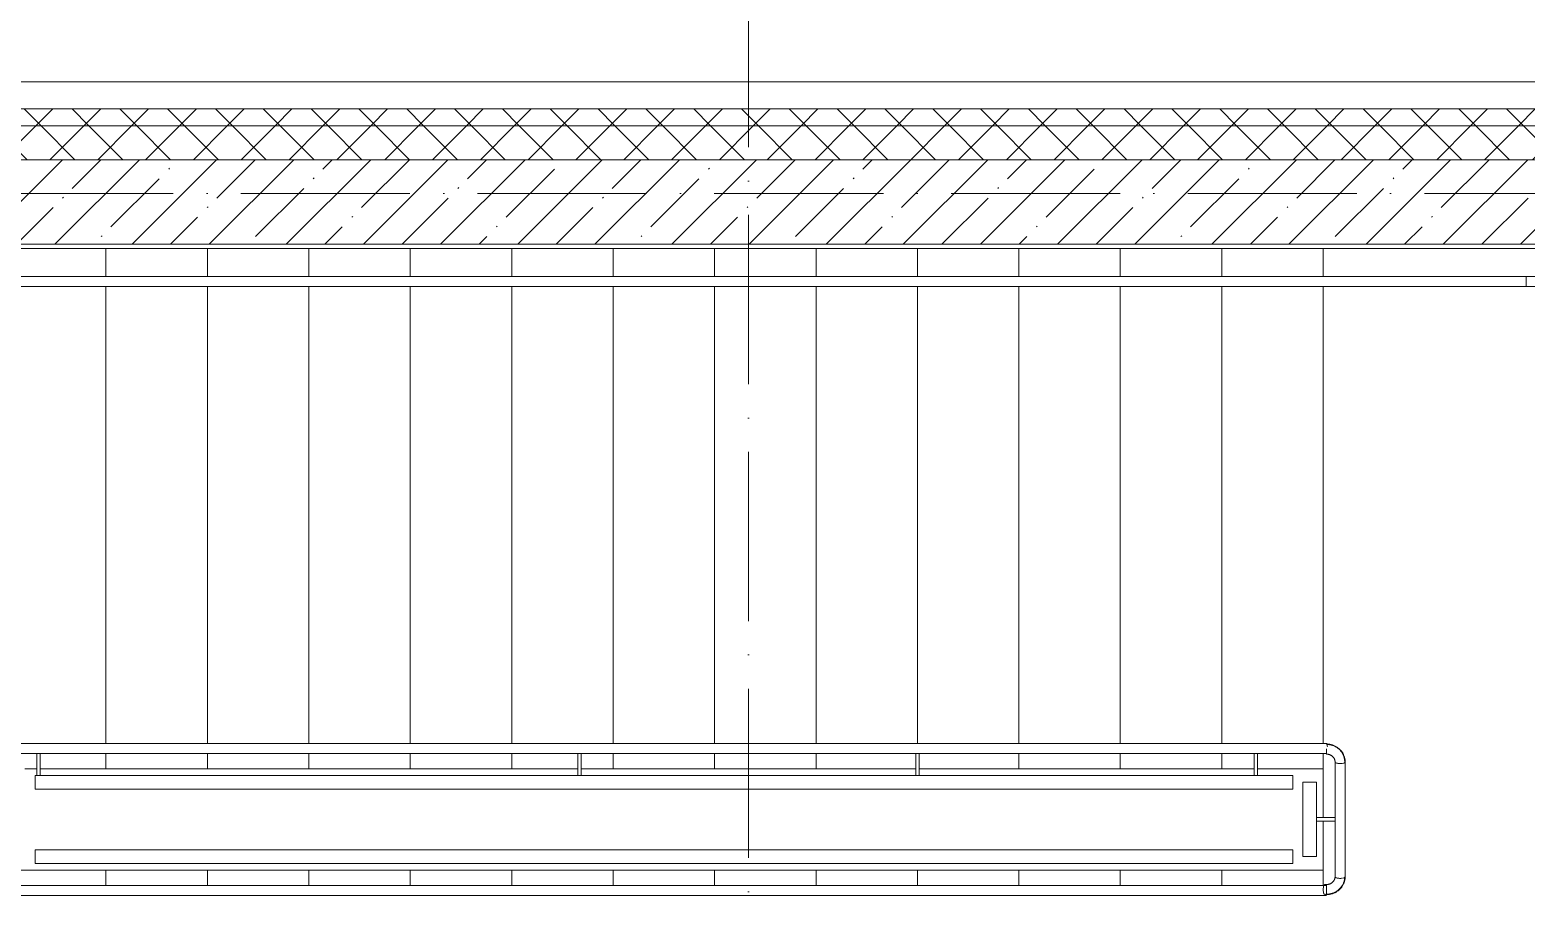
# Model space of a CAD drawing. Header units: millimetres. Extents: x -213536 to 1564669, y -45299 to 942238.
# Drawn here: x 450967 to 455392, y 472612 to 475169 of the extents above; entities that cross this region are included whole.
import ezdxf

# ---------------------------------------------------------------- set-up
doc = ezdxf.new("R2010")
doc.units = ezdxf.units.MM
doc.linetypes.add('50_200_ШТРИХ_1Т_ш5_п1_п1_', pattern=[700, 500, -100, 0, -100])
for name, color, linetype, lineweight in [('0-1', 7, 'Continuous', 5), ('0-2', 7, 'Continuous', 9), ('3) ЖБ 4м', 3, 'Continuous', 30), ('Контуры', 7, 'Continuous', 9), ('Линии подступенков', 7, 'Continuous', 9), ('Линии свеса', 7, 'Continuous', 9), ('Общие ребра', 7, 'Continuous', 9), ('Ограждение', 7, 'Continuous', 9), ('Оси-2', 7, '50_200_ШТРИХ_1Т_ш5_п1_п1_', 9), ('Стены-1', 7, 'Continuous', 13), ('Штриховка разреза-1', 7, 'Continuous', 9)]:
    doc.layers.add(name, color=color, linetype=linetype, lineweight=lineweight)
doc.layers.get('0-2').off()
pattern_1 = [(45, (0, 0), (-70.71068, 70.71068), []), (135, (0, 0), (-70.71068, -70.71068), [])]

# ---------------------------------------------------------------- blocks, each defined once
blk = doc.blocks.new('Ось 3 этаж')
at = {"layer": 'Оси-2'}
for p, q in [((453092.1, 423014.8), (453092.1, 477896.8)), ((459092.1, 474685.4), (428373.3, 474685.4))]:
    blk.add_line(p, q, dxfattribs=at)
blk = doc.blocks.new('О_Элемент ограждения_Обод_Труба_ГОСТ 8645-68 - О_Элемент ограждения_Обод_Труба_ГОСТ 8645-68-32499150-АИ2_03_План отделки стен 3-го этажа _Часть 2_')
at = {"layer": 'Ограждение'}
for p, q in [((-3720, -20), (-3720, 20)), ((-3720, 20), (0, 20)), ((0, 20), (0, -20)), ((0, -20), (-3720, -20))]:
    blk.add_line(p, q, dxfattribs=at)
blk = doc.blocks.new('О_Элемент поручня_Маршевый_Труба_ГОСТ 8732-78 - О_Элемент поручня_Маршевый_Труба_ГОСТ 8732-78-32499151-АИ2_03_План отделки стен 3-го этажа _Часть 2_')
at = {"layer": 'Ограждение'}
for p, q in [((-9.9, 30), (-3926, 30)), ((-3926, 0), (-9.9, 0))]:
    blk.add_line(p, q, dxfattribs=at)
at = {"layer": 'Ограждение', "flags": 128}
for points in [[(-3928, 27.3), (-3927.2, 29), (-3926.4, 29.9), (-3925.5, 29.9), (-3924.7, 29), (-3923.9, 27.3), (-3923.3, 24.9)], [(-3924.8, 27.6), (-3925.6, 28.4), (-3926.3, 28.4), (-3927.1, 27.6)], [(-6.3, 15), (-6.4, 18.3), (-6.7, 21.5), (-7.1, 24.4), (-7.7, 26.7), (-8.3, 28.5), (-9.1, 29.6), (-9.9, 30)], [(-9.9, 0), (-9.1, 0.4), (-8.3, 1.5), (-7.7, 3.3), (-7.1, 5.6), (-6.7, 8.5), (-6.4, 11.7), (-6.3, 15)]]:
    blk.add_lwpolyline(points, dxfattribs=at)
blk = doc.blocks.new('О_Кронштейн_Форма Г_Круг_ГОСТ 2590-2006 - О_Кронштейн_Форма Г_Круг_ГОСТ 2590-2006-32499148-АИ2_03_План отделки стен 3-го этажа _Часть 2_')
at = {"layer": 'Ограждение'}
for p, q in [((23895.4, 47730), (23895.4, 47785)), ((23905.4, 47785), (23905.4, 47730))]:
    blk.add_line(p, q, dxfattribs=at)
at = {"layer": 'Ограждение', "flags": 128}
for points in [[(23895.4, 47785), (23895.4, 47786), (23895.4, 47787), (23895.4, 47788), (23895.4, 47789), (23895.4, 47790), (23895.4, 47790.9), (23895.4, 47791.9), (23895.4, 47792.9), (23895.4, 47793.8), (23895.4, 47794.7)], [(23905.4, 47795), (23905.4, 47794.1), (23905.4, 47793.1), (23905.4, 47792.2), (23905.4, 47791.2), (23905.4, 47790.2), (23905.4, 47789.2), (23905.4, 47788.3), (23905.4, 47787.3), (23905.4, 47786.3), (23905.4, 47785.3), (23905.4, 47785)]]:
    blk.add_lwpolyline(points, dxfattribs=at)
blk = doc.blocks.new('О_Элемент поручня_Маршевый_Труба_ГОСТ 8732-78 - О_Элемент поручня_Маршевый_Труба_ГОСТ 8732-78-V82-АИ2_03_План отделки стен 3-го этажа _Часть 2_')
at = {"layer": 'Ограждение'}
for p, q in [((-9.9, 30), (-3926, 30)), ((-3926, 0), (-9.9, 0)), ((-9.9, 0), (-9.1, 0.4))]:
    blk.add_line(p, q, dxfattribs=at)
at = {"layer": 'Ограждение', "flags": 128}
for points in [[(-3929.5, 15), (-3929.4, 18.6), (-3929.1, 22), (-3928.6, 24.9), (-3928, 27.3), (-3927.2, 29), (-3926.4, 29.9), (-3925.5, 29.9), (-3924.7, 29), (-3923.9, 27.3), (-3923.3, 24.9), (-3922.8, 22), (-3922.5, 18.6), (-3922.4, 15)], [(-3926, 0), (-3926.7, 0.4), (-3927.5, 1.5), (-3928.2, 3.3), (-3928.7, 5.6), (-3929.1, 8.5), (-3929.4, 11.7), (-3929.5, 15)], [(-3922.8, 15), (-3922.9, 18.2), (-3923.1, 21.3), (-3923.6, 24), (-3924.1, 26.1), (-3924.8, 27.6), (-3925.6, 28.4), (-3926.3, 28.4), (-3927.1, 27.6), (-3927.8, 26.1), (-3928.3, 24), (-3928.8, 21.3), (-3929.1, 18.2), (-3929.1, 15)], [(-3929.1, 15), (-3929.1, 11.8), (-3928.8, 8.7), (-3928.3, 6), (-3927.8, 3.9), (-3927.1, 2.4), (-3926.3, 1.6), (-3925.6, 1.6), (-3924.8, 2.4), (-3924.1, 3.9), (-3923.6, 6), (-3923.1, 8.7), (-3922.9, 11.8), (-3922.8, 15)], [(-3922.4, 15), (-3922.5, 11.7), (-3922.8, 8.5), (-3923.2, 5.6), (-3923.7, 3.3), (-3924.4, 1.5), (-3925.2, 0.4), (-3926, 0)], [(-6.5, 20.1), (-6.7, 21.5), (-7.1, 24.4), (-7.7, 26.7), (-8.3, 28.5), (-9.1, 29.6), (-9.9, 30)]]:
    blk.add_lwpolyline(points, dxfattribs=at)
blk = doc.blocks.new('О_Элемент ограждения_Обод_Труба_ГОСТ 8645-68 - О_Элемент ограждения_Обод_Труба_ГОСТ 8645-68-32499130-АИ2_03_План отделки стен 3-го этажа _Часть 2_')
at = {"layer": 'Ограждение'}
for p, q in [((-220, 20), (0, 20)), ((-220, -20), (-220, 20)), ((0, 20), (0, -20)), ((0, -20), (-220, -20))]:
    blk.add_line(p, q, dxfattribs=at)
blk = doc.blocks.new('О_Элемент поручня_Торцевой_Труба_ГОСТ 8732-78 - О_Элемент поручня_Торцевой_Труба_ГОСТ 8732-78-32499133-АИ2_03_План отделки стен 3-го этажа _Часть 2_')
at = {"layer": 'Ограждение'}
for p, q in [((-4.8, 0), (-344.3, 0)), ((-344.3, -30), (-4.8, -30))]:
    blk.add_line(p, q, dxfattribs=at)
for centre, start_param, end_param in [((-344.3, -15), 4.712389, 6.283185), ((-344.3, -15), 3.926991, 4.18879), ((-4.8, -15), 6.021386, 6.283185), ((-4.8, -15), 3.141593, 3.665191), ((-4.8, -15), 3.711416, 3.857665), ((-4.8, -15), 4.712389, 4.962091), ((-4.8, -15), 4.47507, 4.712387)]:
    blk.add_ellipse(centre, major_axis=(0, 15), ratio=0.317305, start_param=start_param, end_param=end_param, dxfattribs=at)
blk = doc.blocks.new('О_Элемент поручня_Загиб_Труба_ГОСТ 8732-78 - О_Элемент поручня_Загиб_Труба_ГОСТ 8732-78-32499134-АИ2_03_План отделки стен 3-го этажа _Часть 2_')
at = {"layer": 'Ограждение'}
for p, q in [((24110, 47377.7), (24110, 47407.7)), ((24110, 47407.7), (24110, 47407.2)), ((24110, 47378.3), (24110, 47377.7))]:
    blk.add_line(p, q, dxfattribs=at)
at = {"layer": 'Ограждение', "flags": 128}
for points in [[(24110, 47377.7), (24112.2, 47377.8), (24114.3, 47377.9), (24116.5, 47378.1), (24118.6, 47378.4), (24120.8, 47378.8), (24122.9, 47379.2), (24125, 47379.8), (24127.1, 47380.4), (24129.1, 47381.1), (24131.2, 47381.8), (24133.2, 47382.7), (24135.1, 47383.6), (24137, 47384.6), (24138.9, 47385.6), (24140.7, 47386.8), (24142.5, 47388), (24144.3, 47389.3), (24146, 47390.6), (24147.6, 47392), (24149.2, 47393.5), (24150.7, 47395.1), (24152.1, 47396.7), (24153.5, 47398.3), (24154.8, 47400), (24156.1, 47401.8), (24157.3, 47403.6), (24158.3, 47405.4), (24159.4, 47407.3), (24160.3, 47409.3), (24161.2, 47411.2), (24161.9, 47413.3), (24162.6, 47415.3), (24163.2, 47417.4), (24163.7, 47419.4), (24164.2, 47421.5), (24164.5, 47423.7), (24164.8, 47425.8), (24164.9, 47428), (24165, 47430.1), (24165, 47430.7)], [(24135, 47430.7), (24135, 47429.8), (24134.9, 47428.9), (24134.8, 47428), (24134.7, 47427.2), (24134.5, 47426.3), (24134.3, 47425.4), (24134.1, 47424.6), (24133.8, 47423.7), (24133.5, 47422.9), (24133.1, 47422), (24132.8, 47421.2), (24132.3, 47420.4), (24131.9, 47419.6), (24131.4, 47418.8), (24130.8, 47418), (24130.3, 47417.3), (24129.7, 47416.6), (24129.1, 47415.9), (24128.4, 47415.2), (24127.7, 47414.5), (24127, 47413.9), (24126.2, 47413.2), (24125.5, 47412.7), (24124.6, 47412.1), (24123.8, 47411.6), (24123, 47411.1), (24122.1, 47410.6), (24121.2, 47410.2), (24120.2, 47409.8), (24119.3, 47409.4), (24118.3, 47409.1), (24117.4, 47408.8), (24116.4, 47408.5), (24115.4, 47408.3), (24114.4, 47408.1), (24113.4, 47408), (24112.3, 47407.8), (24111.3, 47407.8), (24110.3, 47407.7), (24110, 47407.7)], [(24110, 47379.2), (24112.1, 47379.3), (24114.2, 47379.4), (24116.3, 47379.6), (24118.4, 47379.9), (24120.5, 47380.2), (24122.6, 47380.7), (24124.6, 47381.2), (24126.6, 47381.8), (24128.6, 47382.5), (24130.6, 47383.2), (24132.5, 47384), (24134.4, 47384.9), (24136.3, 47385.9), (24138.1, 47386.9), (24139.9, 47388), (24141.7, 47389.2), (24143.4, 47390.5), (24145, 47391.8), (24146.6, 47393.2), (24148.1, 47394.6), (24149.6, 47396.1), (24151, 47397.6), (24152.4, 47399.2), (24153.6, 47400.9), (24154.8, 47402.6), (24156, 47404.4), (24157, 47406.2), (24158, 47408), (24158.9, 47409.9), (24159.8, 47411.8), (24160.5, 47413.8), (24161.2, 47415.7), (24161.8, 47417.7), (24162.3, 47419.8), (24162.7, 47421.8), (24163, 47423.9), (24163.3, 47426), (24163.4, 47428), (24163.5, 47430.1), (24163.5, 47430.7)]]:
    blk.add_lwpolyline(points, dxfattribs=at)
at = {"layer": 'Ограждение'}
for start_param, end_param in [(3.141593, 3.292127), (3.765547, 4.380368), (4.475677, 4.712387), (4.712387, 5.211552), (5.32618, 5.960299), (6.121742, 6.283185)]:
    blk.add_ellipse((24150, 47430.7), major_axis=(15, 0), ratio=0.317305, start_param=start_param, end_param=end_param, dxfattribs=at)
blk = doc.blocks.new('О_Элемент поручня_Загиб_Труба_ГОСТ 8732-78 - О_Элемент поручня_Загиб_Труба_ГОСТ 8732-78-32499135-АИ2_03_План отделки стен 3-го этажа _Часть 2_')
at = {"layer": 'Ограждение'}
for p, q in [((24110, 47793.4), (24110, 47808.6)), ((24110, 47793.2), (24110, 47793.1))]:
    blk.add_line(p, q, dxfattribs=at)
at = {"layer": 'Ограждение', "flags": 128}
for points in [[(24165, 47770.2), (24165, 47772.3), (24164.8, 47774.5), (24164.6, 47776.6), (24164.3, 47778.8), (24163.9, 47780.9), (24163.4, 47783), (24162.8, 47785), (24162.1, 47787.1), (24161.4, 47789.1), (24160.5, 47791.1), (24159.6, 47793), (24158.6, 47794.9), (24157.6, 47796.8), (24156.4, 47798.6), (24155.2, 47800.4), (24153.9, 47802.1), (24152.5, 47803.8), (24151.1, 47805.4), (24149.6, 47807), (24148, 47808.4), (24146.4, 47809.9), (24144.7, 47811.2), (24143, 47812.5), (24141.2, 47813.8), (24139.4, 47814.9), (24137.5, 47816), (24135.6, 47817), (24133.7, 47818), (24131.7, 47818.8), (24129.7, 47819.6), (24127.6, 47820.3), (24125.6, 47821), (24123.5, 47821.5), (24121.4, 47822), (24119.2, 47822.4), (24117.1, 47822.7), (24114.9, 47822.9), (24112.8, 47823.1), (24110.6, 47823.1), (24110, 47823.1)], [(24163.5, 47770.2), (24163.5, 47772.3), (24163.3, 47774.4), (24163.1, 47776.4), (24162.8, 47778.5), (24162.4, 47780.6), (24161.9, 47782.6), (24161.4, 47784.6), (24160.7, 47786.6), (24160, 47788.5), (24159.2, 47790.5), (24158.3, 47792.4), (24157.3, 47794.2), (24156.3, 47796), (24155.2, 47797.8), (24154, 47799.5), (24152.7, 47801.2), (24151.4, 47802.8), (24150, 47804.4), (24148.5, 47805.9), (24147, 47807.3), (24145.4, 47808.7), (24143.8, 47810.1), (24142.1, 47811.3), (24140.4, 47812.5), (24138.6, 47813.7), (24136.8, 47814.7), (24135, 47815.7), (24133.1, 47816.6), (24131.1, 47817.5), (24129.2, 47818.2), (24127.2, 47818.9), (24125.2, 47819.5), (24123.1, 47820.1), (24121.1, 47820.5), (24119, 47820.9), (24116.9, 47821.2), (24114.8, 47821.4), (24112.7, 47821.6), (24110.6, 47821.6), (24110, 47821.6)], [(24110, 47793.1), (24111, 47793.1), (24112.1, 47793.1), (24113.1, 47793), (24114.1, 47792.8), (24115.1, 47792.6), (24116.1, 47792.4), (24117.1, 47792.2), (24118.1, 47791.9), (24119, 47791.6), (24120, 47791.2), (24120.9, 47790.8), (24121.8, 47790.4), (24122.7, 47789.9), (24123.6, 47789.4), (24124.4, 47788.9), (24125.2, 47788.4), (24126, 47787.8), (24126.8, 47787.2), (24127.5, 47786.6), (24128.2, 47785.9), (24128.9, 47785.2), (24129.5, 47784.5), (24130.1, 47783.8), (24130.7, 47783), (24131.2, 47782.3), (24131.7, 47781.5), (24132.2, 47780.7), (24132.6, 47779.9), (24133, 47779.1), (24133.4, 47778.3), (24133.7, 47777.4), (24134, 47776.6), (24134.3, 47775.7), (24134.5, 47774.8), (24134.7, 47774), (24134.8, 47773.1), (24134.9, 47772.2), (24135, 47771.3), (24135, 47770.4), (24135, 47770.2)]]:
    blk.add_lwpolyline(points, dxfattribs=at)
at = {"layer": 'Ограждение'}
for major_axis, start_param, end_param in [((15, 0), 3.365992, 3.590392), ((15, 0), 3.656115, 3.814791), ((15, 0), 4.26359, 4.449586), ((-15, 0), 1.346397, 1.570796), ((15, 0), 4.712389, 6.283185)]:
    blk.add_ellipse((24150, 47770.2), major_axis=major_axis, ratio=0.317305, start_param=start_param, end_param=end_param, dxfattribs=at)
blk = doc.blocks.new('О_Элемент поручня_Площадочный_Одноуровневый_ГОСТ 8732-78 - О_Элемент поручня_Площадочный_Одноуровневый_ГОСТ 8732-78 2-32499137-АИ2_03_План отделки стен 3-го этажа _Часть 2_')
at = {"layer": 'Ограждение'}
for p, q in [((9.9, -10), (4.9, -10)), ((6.1, -10.4), (4.9, -10)), ((4.9, -40), (9.9, -40)), ((5.5, -39.9), (6.7, -39)), ((9.9, -10.5), (9.9, -25)), ((9.9, -25), (9.9, -39.5))]:
    blk.add_line(p, q, dxfattribs=at)
at = {"layer": 'Ограждение', "flags": 128}
for points in [[(4.9, -10), (3.8, -10.4), (2.8, -11.5), (1.9, -13.3), (1.1, -15.6), (0.5, -18.5), (0.1, -21.7), (0, -25)], [(0, -25), (0.1, -28.6), (0.6, -32), (1.2, -34.9), (2.1, -37.3), (3.2, -39)]]:
    blk.add_lwpolyline(points, dxfattribs=at)
blk = doc.blocks.new('О_Кронштейн_Форма Г_Круг_ГОСТ 2590-2006 - О_Кронштейн_Форма Г_Круг_ГОСТ 2590-2006-32499129-АИ2_03_План отделки стен 3-го этажа _Часть 2_')
at = {"layer": 'Ограждение'}
for p, q in [((24125, 47605.4), (24080, 47605.4)), ((24080, 47595.4), (24125, 47595.4))]:
    blk.add_line(p, q, dxfattribs=at)
at = {"layer": 'Ограждение', "flags": 128}
for points in [[(24125, 47605.4), (24126, 47605.4), (24127, 47605.4), (24128, 47605.4), (24129, 47605.4), (24130, 47605.4), (24130.9, 47605.4), (24131.9, 47605.4), (24132.9, 47605.4), (24133.8, 47605.4), (24134.7, 47605.4)], [(24135, 47595.4), (24134.1, 47595.4), (24133.1, 47595.4), (24132.2, 47595.4), (24131.2, 47595.4), (24130.2, 47595.4), (24129.2, 47595.4), (24128.3, 47595.4), (24127.3, 47595.4), (24126.3, 47595.4), (24125.3, 47595.4), (24125, 47595.4)]]:
    blk.add_lwpolyline(points, dxfattribs=at)
blk = doc.blocks.new('О_Общий_Элемент поручня_Площадочный_Двухуровневый_С подрезкой_ГОСТ 8732-78 - О_Общий_Элемент поручня_Площадочный_Двухуровневый_С подрезкой_ГОСТ 8732-78-V279-АИ2_03_План отделки стен 3-го этажа _Часть 2_')
at = {"layer": 'Ограждение'}
for p, q in [((20, 40), (0, 40)), ((0, 10), (20, 10))]:
    blk.add_line(p, q, dxfattribs=at)
at = {"layer": 'Ограждение', "flags": 128}
for points in [[(20, 40), (21.8, 40), (23.6, 40), (25.4, 40), (27.2, 40), (28.9, 40), (30.7, 40), (32.4, 40), (34.2, 40), (35.9, 40), (37.5, 40), (39.2, 40), (40.8, 40), (42.4, 40), (43.9, 40), (45.4, 40)], [(65, 40), (65, 40), (64.9, 40), (64.7, 40), (64.4, 40), (64.1, 40), (63.7, 40), (63.2, 40), (62.7, 40), (62.1, 40), (61.4, 40), (60.7, 40), (59.9, 40), (59.1, 40), (58.1, 40), (57.1, 40), (56.1, 40), (55, 40), (53.8, 40), (52.6, 40), (51.4, 40), (50, 40), (48.7, 40), (47.3, 40), (45.8, 40), (44.3, 40), (42.8, 40), (41.2, 40), (39.6, 40), (38, 40), (36.3, 40), (34.6, 40), (32.9, 40), (31.2, 40), (29.4, 40), (27.6, 40), (25.9, 40), (24.1, 40), (22.3, 40), (20.5, 40), (20, 40)], [(20, 10), (21.8, 10), (23.6, 10), (25.4, 10), (27.2, 10), (28.9, 10), (30.7, 10), (32.4, 10), (34.2, 10), (35.9, 10), (37.5, 10), (39.2, 10), (40.8, 10), (42.4, 10), (43.9, 10), (45.4, 10), (46.9, 10), (48.3, 10), (49.7, 10), (51, 10), (52.3, 10), (53.5, 10), (54.7, 10), (55.8, 10), (56.9, 10), (57.9, 10), (58.8, 10), (59.7, 10), (60.5, 10), (61.3, 10), (61.9, 10), (62.6, 10), (63.1, 10), (63.6, 10), (64, 10), (64.3, 10), (64.6, 10), (64.8, 10), (64.9, 10), (65, 10), (65, 10)], [(65, 10), (65, 10), (64.9, 10), (64.7, 10), (64.4, 10), (64.1, 10), (63.7, 10), (63.2, 10), (62.7, 10), (62.1, 10), (61.4, 10), (60.7, 10), (59.9, 10), (59.1, 10), (58.1, 10), (57.1, 10), (56.1, 10), (55, 10), (53.8, 10), (52.6, 10), (51.4, 10), (50, 10), (48.7, 10), (47.3, 10), (45.8, 10), (44.3, 10), (42.8, 10), (41.2, 10), (39.6, 10), (38, 10), (36.3, 10), (34.6, 10), (32.9, 10), (31.2, 10), (29.4, 10), (27.6, 10), (25.9, 10), (24.1, 10), (22.3, 10), (20.5, 10)], [(46.9, 40), (48.3, 40), (49.7, 40), (51, 40), (52.3, 40), (53.5, 40), (54.7, 40), (55.8, 40), (56.9, 40), (57.9, 40), (58.8, 40), (59.7, 40), (60.5, 40), (61.3, 40), (61.9, 40), (62.6, 40), (63.1, 40), (63.6, 40), (64, 40), (64.3, 40), (64.6, 40), (64.8, 40), (64.9, 40), (65, 40), (65, 40)], [(65, 40), (65.6, 40), (66.2, 40), (66.8, 39.9), (67.4, 39.8), (68, 39.7), (68.6, 39.6), (69.1, 39.4), (69.7, 39.2), (70.3, 39), (70.8, 38.8), (71.4, 38.6), (71.9, 38.3), (72.5, 38), (73, 37.7), (73.5, 37.4), (74, 37), (74.4, 36.7), (74.9, 36.3)], [(77.4, 16.5), (77, 16), (76.7, 15.6), (76.3, 15.1), (75.9, 14.7), (75.5, 14.2), (75, 13.8), (74.6, 13.4), (74.1, 13.1), (73.6, 12.7), (73.1, 12.4), (72.6, 12.1), (72.1, 11.8), (71.5, 11.5), (71, 11.2), (70.4, 11), (69.9, 10.8), (69.3, 10.6), (68.7, 10.5), (68.1, 10.3), (67.5, 10.2), (67, 10.1), (66.4, 10.1), (65.8, 10), (65.2, 10), (65, 10)], [(76.2, 35), (76.6, 34.6), (76.9, 34.1), (77.3, 33.6)]]:
    blk.add_lwpolyline(points, dxfattribs=at)
blk = doc.blocks.new('О_Элемент поручня_Пристенный_Труба_ГОСТ 8732-78 - О_Элемент поручня_Пристенный_Труба_ГОСТ 8732-78-32488292-АИ2_03_План отделки стен 3-го этажа _Часть 2_')
at = {"layer": 'Ограждение'}
for p, q in [((-4500, 0), (300, 0)), ((300, 0), (300, -30)), ((300, -30), (-4500, -30))]:
    blk.add_line(p, q, dxfattribs=at)
blk = doc.blocks.new('0125-Р-ОО-Ш2-АР-о_23_10_2024_rvt-1-АИ2_03_План отделки стен 3-го этажа _Часть 2_')
at = {"layer": 'Штриховка разреза-1'}
h = blk.add_hatch(dxfattribs=at)
h.set_pattern_fill('FP_81', color=256, style=0, pattern_type=2)
h.set_pattern_definition(pattern_1)
h.paths.add_polyline_path([(26130, 49650), (26130, 49700), (17950, 49700), (17950, 49650), (23901.5, 49650)], flags=0)
h.paths.add_polyline_path([(15750, 49650), (16950, 49650), (16950, 49700), (15750, 49700)], flags=0)
h.paths.add_polyline_path([(13950, 49650), (13950, 49700), (9750, 49700), (9750, 49650), (12717.6, 49650)], flags=0)
h.paths.add_polyline_path([(7950, 49650), (7950, 49700), (-200, 49700), (-200, 49650), (7125.7, 49650)], flags=0)
h = blk.add_hatch(dxfattribs=at)
h.set_pattern_fill('FP_81', color=256, style=0, pattern_type=2)
h.set_pattern_definition(pattern_1)
h.paths.add_polyline_path([(26130, 49550), (26130, 49650), (17950, 49650), (17950, 49550), (26050, 49550)], flags=0)
h.paths.add_polyline_path([(16950, 49550), (16950, 49650), (15750, 49650), (15750, 49556), (15825, 49556), (15825, 49550), (16450, 49550)], flags=0)
h.paths.add_polyline_path([(13875, 49550), (13875, 49556), (13950, 49556), (13950, 49650), (9750, 49650), (9750, 49556), (9825, 49556), (9825, 49550), (12717.6, 49550)], flags=0)
h.paths.add_polyline_path([(7950, 49550), (7950, 49650), (-100, 49650), (-100, 49550), (7450, 49550)], flags=0)
h = blk.add_hatch(dxfattribs=at)
h.set_pattern_fill('FP_2', color=256, style=0, pattern_type=2)
h.set_pattern_definition([(45, (0, 0), (-114.04925, 114.04925), []), (45, (114.05, 0), (-114.04925, 114.04925), [201.612, -40.322, 3.353, -36.97])])
h.paths.add_polyline_path([(25900, 49300), (25900, 49550), (17950, 49550), (17950, 49300), (25765.5, 49300)], flags=0)
at = {"layer": 'Контуры'}
for p, q in [((24100, 49205), (24100, 49288)), ((24100, 47825), (24100, 49175)), ((24100, 47750), (24100, 47795)), ((20295.6, 47750), (20260, 47750)), ((20500, 47750), (20305, 47750)), ((20800, 47750), (20500, 47750)), ((21100, 47750), (20800, 47750)), ((21400, 47750), (21100, 47750)), ((21700, 47750), (21400, 47750)), ((21895.6, 47750), (21700, 47750)), ((22000, 47750), (21905, 47750)), ((22300, 47750), (22000, 47750)), ((22600, 47750), (22300, 47750)), ((22895.6, 47750), (22600, 47750)), ((23200, 47750), (22905, 47750)), ((23500, 47750), (23200, 47750)), ((23800, 47750), (23500, 47750)), ((23895.6, 47750), (23800, 47750)), ((24100, 47750), (23905, 47750)), ((24100, 47750), (24100, 47605.3)), ((24100, 47595.8), (24100, 47450)), ((20200, 47450), (20500, 47450)), ((20500, 47450), (20800, 47450)), ((20800, 47450), (21100, 47450)), ((21100, 47450), (21400, 47450)), ((21400, 47450), (21700, 47450)), ((21700, 47450), (22000, 47450)), ((22000, 47450), (22300, 47450)), ((22300, 47450), (22600, 47450)), ((22600, 47450), (22900, 47450)), ((22900, 47450), (23200, 47450)), ((23200, 47450), (23500, 47450)), ((23500, 47450), (23800, 47450)), ((23800, 47450), (24100, 47450)), ((24100, 47450), (24100, 47405))]:
    blk.add_line(p, q, dxfattribs=at)
at = {"layer": 'Линии подступенков'}
for p, q in [((20500, 49205), (20500, 49288)), ((20800, 49205), (20800, 49288)), ((21100, 49205), (21100, 49288)), ((21400, 49205), (21400, 49288)), ((21700, 49205), (21700, 49288)), ((22000, 49205), (22000, 49288)), ((22300, 49205), (22300, 49288)), ((22600, 49205), (22600, 49288)), ((22900, 49205), (22900, 49288)), ((23200, 49205), (23200, 49288)), ((23500, 49205), (23500, 49288)), ((23800, 49205), (23800, 49288)), ((24100, 49205), (24100, 49288)), ((20500, 47824.9), (20500, 49175)), ((20800, 47824.8), (20800, 49175)), ((21100, 47824.8), (21100, 49175)), ((21400, 47824.8), (21400, 49175)), ((21700, 47824.8), (21700, 49175)), ((22000, 47824.8), (22000, 49175)), ((22300, 47824.7), (22300, 49175)), ((22600, 47824.7), (22600, 49175)), ((22900, 47825), (22900, 49175)), ((23200, 47825), (23200, 49175)), ((23500, 47825), (23500, 49175)), ((23800, 47825), (23800, 49175)), ((24100, 47825), (24100, 49175)), ((20500, 47750), (20500, 47795)), ((20800, 47750), (20800, 47795.1)), ((21100, 47750), (21100, 47795.1)), ((21400, 47750), (21400, 47795.1)), ((21700, 47750), (21700, 47795.4)), ((22000, 47750), (22000, 47795.4)), ((22300, 47750), (22300, 47795.4)), ((22600, 47750), (22600, 47795.4)), ((23200, 47750), (23200, 47795)), ((23500, 47750), (23500, 47795)), ((23800, 47750), (23800, 47795)), ((24100, 47750), (24100, 47795)), ((20500, 47450), (20500, 47405)), ((20800, 47450), (20800, 47405)), ((21100, 47450), (21100, 47405)), ((21400, 47450), (21400, 47405)), ((21700, 47450), (21700, 47404.6)), ((22000, 47450), (22000, 47404.6)), ((22300, 47450), (22300, 47404.6)), ((22600, 47450), (22600, 47404.6)), ((22900, 47450), (22900, 47404.9)), ((23200, 47450), (23200, 47404.9)), ((23500, 47450), (23500, 47404.9)), ((23800, 47450), (23800, 47405)), ((24100, 47450), (24100, 47405))]:
    blk.add_line(p, q, dxfattribs=at)
at = {"layer": 'Линии свеса'}
for p, q in [((20500, 49205), (20500, 49288)), ((20800, 49205), (20800, 49288)), ((21100, 49205), (21100, 49288)), ((21400, 49205), (21400, 49288)), ((21700, 49205), (21700, 49288)), ((22000, 49205), (22000, 49288)), ((22300, 49205), (22300, 49288)), ((22600, 49205), (22600, 49288)), ((22900, 49205), (22900, 49288)), ((23200, 49205), (23200, 49288)), ((23500, 49205), (23500, 49288)), ((23800, 49205), (23800, 49288)), ((20500, 47824.9), (20500, 49175)), ((20800, 47824.8), (20800, 49175)), ((21100, 47824.8), (21100, 49175)), ((21400, 47824.8), (21400, 49175)), ((21700, 47824.8), (21700, 49175)), ((22000, 47824.8), (22000, 49175)), ((22300, 47824.7), (22300, 49175)), ((22600, 47824.7), (22600, 49175)), ((22900, 47825), (22900, 49175)), ((23200, 47825), (23200, 49175)), ((23500, 47825), (23500, 49175)), ((23800, 47825), (23800, 49175)), ((20500, 47750), (20500, 47795)), ((20800, 47750), (20800, 47795.1)), ((21100, 47750), (21100, 47795.1)), ((21400, 47750), (21400, 47795.1)), ((21700, 47750), (21700, 47795.4)), ((22000, 47750), (22000, 47795.4)), ((22300, 47750), (22300, 47795.4)), ((22600, 47750), (22600, 47795.4)), ((23200, 47750), (23200, 47795)), ((23500, 47750), (23500, 47795)), ((23800, 47750), (23800, 47795)), ((20500, 47450), (20500, 47405)), ((20800, 47450), (20800, 47405)), ((21100, 47450), (21100, 47405)), ((21400, 47450), (21400, 47405)), ((21700, 47450), (21700, 47404.6)), ((22000, 47450), (22000, 47404.6)), ((22300, 47450), (22300, 47404.6)), ((22600, 47450), (22600, 47404.6)), ((22900, 47450), (22900, 47404.9)), ((23200, 47450), (23200, 47404.9)), ((23500, 47450), (23500, 47404.9)), ((23800, 47450), (23800, 47405))]:
    blk.add_line(p, q, dxfattribs=at)
at = {"layer": 'Общие ребра'}
for p, q in [((26130, 49700), (17950, 49700)), ((26130, 49650), (17950, 49650))]:
    blk.add_line(p, q, dxfattribs=at)
at = {"layer": 'Стены-1'}
for p, q in [((26130, 49780), (17950, 49780)), ((17950, 49550), (25900, 49550)), ((25900, 49550), (17950, 49550)), ((17950, 49300), (25650, 49300))]:
    blk.add_line(p, q, dxfattribs=at)
at = {"layer": '0-2'}
for name, p in [('О_Элемент поручня_Пристенный_Труба_ГОСТ 8732-78 - О_Элемент поручня_Пристенный_Труба_ГОСТ 8732-78-32488292-АИ2_03_План отделки стен 3-го этажа _Часть 2_', (24400, 49205)), ('О_Общий_Элемент поручня_Площадочный_Двухуровневый_С подрезкой_ГОСТ 8732-78 - О_Общий_Элемент поручня_Площадочный_Двухуровневый_С подрезкой_ГОСТ 8732-78-V279-АИ2_03_План отделки стен 3-го этажа _Часть 2_', (24700, 49165)), ('О_Элемент поручня_Маршевый_Труба_ГОСТ 8732-78 - О_Элемент поручня_Маршевый_Труба_ГОСТ 8732-78-V82-АИ2_03_План отделки стен 3-го этажа _Часть 2_', (24118.8, 47795)), ('О_Кронштейн_Форма Г_Круг_ГОСТ 2590-2006 - О_Кронштейн_Форма Г_Круг_ГОСТ 2590-2006-32499148-АИ2_03_План отделки стен 3-го этажа _Часть 2_', (-3600, 0)), ('О_Кронштейн_Форма Г_Круг_ГОСТ 2590-2006 - О_Кронштейн_Форма Г_Круг_ГОСТ 2590-2006-32499148-АИ2_03_План отделки стен 3-го этажа _Часть 2_', (-2000, 0)), ('О_Кронштейн_Форма Г_Круг_ГОСТ 2590-2006 - О_Кронштейн_Форма Г_Круг_ГОСТ 2590-2006-32499148-АИ2_03_План отделки стен 3-го этажа _Часть 2_', (-1000, 0)), ('О_Кронштейн_Форма Г_Круг_ГОСТ 2590-2006 - О_Кронштейн_Форма Г_Круг_ГОСТ 2590-2006-32499148-АИ2_03_План отделки стен 3-го этажа _Часть 2_', (0, 0)), ('О_Элемент поручня_Загиб_Труба_ГОСТ 8732-78 - О_Элемент поручня_Загиб_Труба_ГОСТ 8732-78-32499135-АИ2_03_План отделки стен 3-го этажа _Часть 2_', (0, 0)), ('О_Элемент ограждения_Обод_Труба_ГОСТ 8645-68 - О_Элемент ограждения_Обод_Труба_ГОСТ 8645-68-32499150-АИ2_03_План отделки стен 3-го этажа _Часть 2_', (24010.4, 47710)), ('О_Кронштейн_Форма Г_Круг_ГОСТ 2590-2006 - О_Кронштейн_Форма Г_Круг_ГОСТ 2590-2006-32499129-АИ2_03_План отделки стен 3-го этажа _Часть 2_', (0, 0)), ('О_Элемент поручня_Площадочный_Одноуровневый_ГОСТ 8732-78 - О_Элемент поручня_Площадочный_Одноуровневый_ГОСТ 8732-78 2-32499137-АИ2_03_План отделки стен 3-го этажа _Часть 2_', (24100.1, 47417.7)), ('О_Элемент поручня_Загиб_Труба_ГОСТ 8732-78 - О_Элемент поручня_Загиб_Труба_ГОСТ 8732-78-32499134-АИ2_03_План отделки стен 3-го этажа _Часть 2_', (0, 0))]:
    blk.add_blockref(name, p, dxfattribs=at)
for name, p, rotation in [('О_Элемент поручня_Торцевой_Труба_ГОСТ 8732-78 - О_Элемент поручня_Торцевой_Труба_ГОСТ 8732-78-32499133-АИ2_03_План отделки стен 3-го этажа _Часть 2_', (24165, 47425.9), 270.0000000000003), ('О_Элемент ограждения_Обод_Труба_ГОСТ 8645-68 - О_Элемент ограждения_Обод_Труба_ГОСТ 8645-68-32499130-АИ2_03_План отделки стен 3-го этажа _Часть 2_', (24060, 47490.4), 269.9999999999999), ('О_Элемент ограждения_Обод_Труба_ГОСТ 8645-68 - О_Элемент ограждения_Обод_Труба_ГОСТ 8645-68-32499150-АИ2_03_План отделки стен 3-го этажа _Часть 2_', (20290.4, 47490), 180), ('О_Элемент поручня_Маршевый_Труба_ГОСТ 8732-78 - О_Элемент поручня_Маршевый_Труба_ГОСТ 8732-78-32499151-АИ2_03_План отделки стен 3-го этажа _Часть 2_', (20182, 47405), 180)]:
    blk.add_blockref(name, p, dxfattribs=dict(at, rotation=rotation))
blk = doc.blocks.new('3этНиз')
at = {"layer": 'Стены-1'}
for p, q in [((456342.1, 474535.4), (448642.1, 474535.4)), ((448642.1, 474523.4), (456330.1, 474523.4))]:
    blk.add_line(p, q, dxfattribs=at)
at = {"layer": '0-1'}
blk.add_blockref('0125-Р-ОО-Ш2-АР-о_23_10_2024_rvt-1-АИ2_03_План отделки стен 3-го этажа _Часть 2_', (430692.1, 425235.4), dxfattribs=at)

msp = doc.modelspace()

# ---------------------------------------------------------------- block references
at = {"color": 5, "lineweight": 30}
msp.add_blockref('Ось 3 этаж', (0, 0), dxfattribs=at)
at = {"layer": '3) ЖБ 4м'}
msp.add_blockref('3этНиз', (0, 0), dxfattribs=at)

doc.saveas('drawing.dxf')
